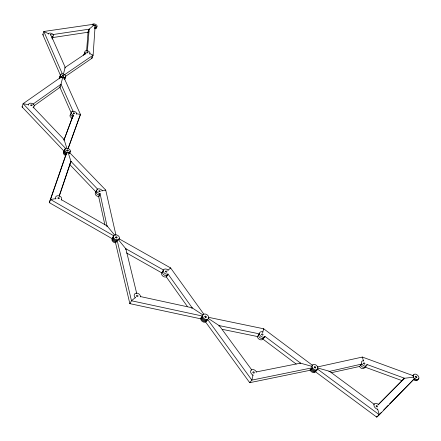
<?xml version="1.0" encoding="UTF-8"?>
<svg xmlns="http://www.w3.org/2000/svg" width="441" height="441" viewBox="0 0 441 441"><rect width="100%" height="100%" fill="white"/><g stroke="black" fill="none" stroke-linecap="round" stroke-linejoin="round"><path stroke-width="0.66" d="M60.671 75.819L42.794 34.63L43.824 31.476L93.2 24.327A2.58 1.477 22.9 0 0 95.157 25.561L93.112 55.197L91.932 58.267L65.411 76.464M92.02 56.988L91.932 58.267L91.315 57.969M86.579 51.101L88.046 32.165L89.181 29.106L87.346 51.288M365.804 366.107L365.832 365.749A3.247 2.183 43.8 0 1 363.621 367.436A3.247 2.183 43.8 0 1 360.49 364.806M249.86 382.06L249.716 382.689L310.188 370.258L312.493 367.739A3.324 2.343 43 0 0 317.272 369.663A3.324 2.343 43 0 0 315.921 364.988A3.324 2.343 43 0 0 312.112 366.41L311.82 366.73M312.112 366.41L300.453 363.147L256.359 371.917A3.412 2.547 41.5 0 0 251.188 370.087A3.412 2.547 41.5 0 0 253.029 375.087L251.872 380.109L249.716 382.689L205.622 322.029A3.269 2.448 35.7 0 1 201.89 321.098A3.269 2.448 35.7 0 1 201.041 317.685M262.682 332.398L263.696 328.793L208.687 317.366L208.45 317.707M63.35 74.49L65.174 67.308L51.647 36.647A2.712 1.599 21 0 0 52.744 34.161A2.712 1.599 21 0 0 48.433 33.692L43.824 31.476L62.275 73.779L62.098 74.27M34.326 105.603L59.86 87.395L60.108 86.403M64.612 150.971L64.386 151.55L22.05 106.887L23.108 103.679L61.525 76.8L61.316 77.39M48.267 34.183L48.433 33.692M28.389 105.206L28.56 104.704A2.966 1.918 19.9 0 1 32.628 103.685A2.966 1.918 19.9 0 1 33.24 107.146L33.069 107.648M51.448 37.237L51.647 36.647M52.92 35.026L53.085 34.53L89.076 29.194L94.032 25.054L93.817 25.628M59.232 195.732L59.607 194.619M59.794 194.062L60.913 190.755M61.101 190.203L61.839 188.009M62.021 187.469L63.124 184.206M63.306 183.665L64.033 181.51M64.215 180.97L65.296 177.762M65.477 177.227L66.194 175.105M66.371 174.575L68.322 168.798M68.493 168.275L68.846 167.238M69.022 166.715L69.722 164.647M68.008 153.126L68.201 152.636L70.984 161.544L59.221 196.366M32.992 104.517L33.163 104.015L61.001 84.259L62.694 77.396L62.512 77.886M65.599 155.475L49.276 202.628L112.201 238.719L113.695 235.742L50.528 199.514L66.839 152.365L65.599 155.475A3.01 2.04 22 0 1 64.149 151.665M68.157 148.303L69.347 145.012M69.54 144.466L74.568 130.525M74.755 129.996L75.516 127.896M75.703 127.377L76.828 124.252M77.015 123.734L79.049 118.083M64.926 68.035L65.174 67.308M59.86 87.395L61.034 84.115L73.024 111.198L72.837 111.689M64.524 75.091L64.706 74.601L93.112 55.197L89.815 53.615A2.685 1.599 22.6 0 0 88.459 51.189A2.685 1.599 22.6 0 0 85.19 51.057A2.685 1.599 22.6 0 0 85.923 53.449L85.703 54.028M63.719 78.3L63.967 77.61L80.466 114.473L68.024 148.948M64.11 139.648L73.283 115.002A2.894 1.869 22.2 0 1 71.183 112.361A2.894 1.869 22.2 0 1 74.049 111.325A2.894 1.869 22.2 0 1 76.695 113.761L80.466 114.473L79.237 117.571M73.283 115.002L64.006 140.089M52.606 37.584L87.941 32.254L89.076 29.194M92.985 24.9L93.2 24.327M94.975 26.041L95.157 25.561M89.633 54.094L89.815 53.615M63.873 140.106L64.099 139.521L33.24 107.146M76.502 114.247L76.695 113.761M64.959 150.094L65.075 149.802M65.444 148.876L65.615 148.435L23.108 103.679L28.56 104.704M66.646 148.667L66.823 148.226L64.099 139.521M69.231 152.906L69.43 152.415L105.73 190.104L115.878 234.816L115.641 235.279M69.898 163.881L70.136 163.297M70.373 162.718L70.61 162.134M70.769 161.748L70.929 161.356L97.549 189.09L97.373 189.47M55.698 198.996L55.858 198.604A3.181 2.277 21.9 0 1 58.714 195.787A3.181 2.277 21.9 0 1 61.387 199.696L107.113 225.919L114.572 235.025A3.175 2.321 26.6 0 1 119.335 237.197A3.175 2.321 26.6 0 1 116.248 239.717A3.175 2.321 26.6 0 1 113.695 235.742M69.876 164.256L70.196 163.484M70.351 163.098L70.984 161.544M61.227 200.082L61.387 199.696M99.28 196.515A3.059 2.15 24.5 0 1 95.68 194.905A3.059 2.15 24.5 0 1 96.166 192.133L96.336 191.752M96.596 191.185L96.811 190.71M105.553 190.484L105.73 190.104L102.158 190.716A3.07 2.15 24.5 0 0 98.481 188.842A3.07 2.15 24.5 0 0 96.706 191.179A3.07 2.15 24.5 0 0 100.052 193.494L98.657 196.526L104.892 224.927M101.987 191.096L102.158 190.716M106.931 226.294L107.113 225.919M107.086 226.481L100.052 193.494M135.095 297.923L135.304 297.559A3.319 2.541 30.2 0 1 135.977 293.188A3.319 2.541 30.2 0 1 140.442 296.561L191.995 307.763L202.932 314.94A3.28 2.448 35.6 0 1 207.843 315.442A3.28 2.448 35.6 0 1 206.846 319.482A3.28 2.448 35.6 0 1 202.645 316.087L200.754 318.832L129.841 303.64L115.531 242.804A3.164 2.321 26.6 0 1 112.201 240.758A3.164 2.321 26.6 0 1 113.072 238.002L113.144 237.864M114.357 235.444L114.572 235.025M115.531 242.804L117.041 239.838L131.484 300.768L129.841 303.64L130.316 303.237M118.116 240.036L118.331 239.623L125.894 248.862L136.638 293.133L136.429 293.491M125.542 249.038L125.735 248.669L163.479 270.002L161.781 272.863A3.181 2.348 31.1 0 0 163.071 276.275A3.181 2.348 31.1 0 0 166.924 276.496M125.702 249.231L125.894 248.862M140.232 296.92L140.442 296.561M167.883 270.388L170.601 267.93L203.83 314.179L203.593 314.521M170.386 268.282L170.601 267.93L119.213 238.884L119.02 239.254A3.175 2.321 26.6 0 0 119.064 238.361M168.098 270.03A3.197 2.348 31.1 0 0 164.08 269.352A3.197 2.348 31.1 0 0 164.002 272.709A3.197 2.348 31.1 0 0 168.004 274.021L166.29 276.871L187.309 306.385M191.763 308.11L191.995 307.763M191.989 308.259L192.221 307.912L168.004 274.021M202.695 315.282L202.932 314.94M205.622 322.029L207.535 319.295L251.872 380.109L312.493 367.739M208.235 318.793L208.411 318.534L219.381 325.734L251.657 369.762L251.387 370.087M218.907 325.927L219.155 325.585L259.462 333.876L257.373 336.516L222.281 329.333M219.133 326.075L219.381 325.734M263.437 329.124L263.696 328.793L312.371 365.247L312.013 365.644M300.415 363.533L300.696 363.213L264.997 336.433L262.891 339.068L296.203 364.079M252.759 375.412L253.029 375.087M256.089 372.243L256.359 371.917M300.029 363.627L300.453 363.147M317.228 367.006L362.37 357.061L413.509 375.815L413.145 376.151M317.592 368.395L317.917 368.042L329.466 371.272L374.128 404.248L373.725 404.618M309.962 369.729A3.308 2.343 43.1 0 0 312.575 372.38A3.308 2.343 43.1 0 0 315.354 371.702L317.674 369.189L379.326 414.777L414.772 378.317A3.247 2.084 45.2 0 0 418.9 378.422A3.247 2.084 45.2 0 0 415.775 374.183A3.247 2.084 45.2 0 0 413.884 377.11L413.52 377.441M328.931 371.52L361.918 364.018L359.492 366.477L331.037 372.777M329.168 371.587L329.466 371.272M362.067 357.37L362.37 357.061L363.461 360.777A3.252 2.183 43.8 0 0 361.521 362.987A3.252 2.183 43.8 0 0 364.547 366.146A3.252 2.183 43.8 0 0 367.05 364.52L404.629 378.262L404.309 378.56M381.388 412.357L376.741 417.136L315.354 371.702M383.687 409.992L388.24 405.312M389.59 403.923L414.772 378.317M363.158 361.08L363.461 360.777M378.4 404.414L404.43 378.284L413.884 377.11M378.119 404.893L404.43 378.284M366.669 364.905L367.05 364.52M403.669 379.155L402.071 380.644L365.203 367.188M403.829 379.006L404.149 378.709M377.358 409.469L377.678 409.171A3.407 2.31 46.5 0 1 373.962 404.772A3.407 2.31 46.5 0 1 378.439 404.595M87.941 32.254L88.955 31.399M135.304 297.559L131.484 300.768L202.645 316.087M65.141 67.445L85.923 53.449M167.145 275.449L166.781 275.553M49.943 202.513L49.276 202.628L50.528 199.514L55.858 198.604M401.872 380.666L402.65 380.566M99.352 195.01L98.933 194.961M22.05 106.887L22.728 107.014M72.671 116.562L72.296 116.391M42.794 34.63L43.653 35.043M126.534 252.941L161.781 272.863M70.069 164.884L96.166 192.133M112.609 237.429L113.072 238.002M59.899 87.252L71.056 112.582M377.678 409.171L379.326 414.777L376.741 417.136L376.537 416.431M63.526 74A2.806 1.736 21.5 0 1 65.433 77.136A2.806 1.736 21.5 0 1 61.018 76.359A2.806 1.736 21.5 0 1 62.275 73.779M59.419 78.796A2.795 1.742 21.5 0 1 60.235 77.048M64.612 79.121A2.795 1.742 21.5 0 1 64.606 79.766M33.654 106.92A2.96 1.918 19.9 0 1 33.659 107.863M64.871 78.244A2.8 1.736 21.5 0 1 64.59 79.474M59.871 78.327A2.8 1.736 21.5 0 1 60.18 76.425M96.392 27.122A2.574 1.483 22.8 0 1 94.6 28.737M52.236 38.003A2.701 1.604 20.9 0 1 52.286 39.073M52.722 36.36A2.707 1.599 21 0 1 51.818 38.163M96.788 26.62A2.574 1.483 22.8 0 1 94.528 27.91M92.312 24.95A2.574 1.483 22.8 0 1 92.406 24.883M62.407 76.073A0.645 0.402 21.5 0 1 63.432 76.53M65.477 76.822A2.806 1.736 21.5 0 1 64.11 78.366M61.112 77.489A2.806 1.736 21.5 0 1 61.09 74.694M66.823 148.226A3.021 2.04 22.1 0 1 70.384 151.291A3.021 2.04 22.1 0 1 66.133 152.018A3.021 2.04 22.1 0 1 65.615 148.435M66.812 150.728A0.695 0.469 22.1 0 1 67.749 151.043M69.926 151.054A3.015 2.04 22.1 0 1 69.463 152.999M66.889 153.259A3.015 2.04 22.1 0 1 64.474 151.39A3.015 2.04 22.1 0 1 65.097 149.317M72.605 118.282A2.883 1.869 22.2 0 1 70.125 116.457A2.883 1.869 22.2 0 1 70.852 114.506M73.079 116.694A2.889 1.869 22.2 0 1 70.742 114.941A2.889 1.869 22.2 0 1 71.277 113.034M66.784 154.091A3.015 2.04 22.1 0 1 64.132 152.09A3.015 2.04 22.1 0 1 65.097 149.957M67.76 150.144A3.015 2.04 22.1 0 1 68.162 150.342M69.628 151.864A3.015 2.04 22.1 0 1 69.617 153.253M72.572 115.884A0.667 0.43 22.2 0 1 73.234 116.204M65.047 77.197A2.8 1.736 21.5 0 1 64.094 79.099M60.378 77.848A2.8 1.736 21.5 0 1 60.665 75.532M84.81 54.524A2.679 1.604 22.6 0 1 84.876 52.413M83.773 55.329A2.674 1.604 22.6 0 1 84.44 53.885M94.126 25.352A0.595 0.342 22.8 0 1 94.969 25.319A0.595 0.342 22.8 0 1 95.036 25.931M92.241 24.955A2.58 1.483 22.8 0 1 94.606 23.974A2.58 1.483 22.8 0 1 97.13 26.162A2.58 1.483 22.8 0 1 94.76 27.138M116.457 242.043A3.17 2.321 26.6 0 1 112.852 240.461A3.17 2.321 26.6 0 1 113.056 237.479M66.453 154.868A3.01 2.04 22 0 1 63.846 152.911A3.01 2.04 22 0 1 64.678 150.778M69.452 153.115A3.01 2.04 22 0 1 69.469 153.303M66.812 153.937A0.695 0.469 22 0 1 65.93 153.898M66.828 153.27A0.695 0.469 22 0 1 66.552 153.248M117.306 240.549A3.175 2.321 26.6 0 1 113.728 239.138A3.175 2.321 26.6 0 1 113.607 236.15M115.751 237.501A0.733 0.535 26.6 0 1 116.689 237.936M207.535 319.686A3.28 2.448 35.7 0 1 203.775 319.422A3.28 2.448 35.7 0 1 202.298 315.943M204.822 316.814A0.755 0.562 35.7 0 1 205.864 317.763M167.778 275.074A3.192 2.348 31.1 0 1 163.352 274.368A3.192 2.348 31.1 0 1 163.446 270.664M207.468 319.885A3.274 2.448 35.7 0 1 203.555 320.276A3.274 2.448 35.7 0 1 201.895 316.467M116.854 241.299A3.17 2.321 26.6 0 1 113.265 239.766A3.17 2.321 26.6 0 1 113.359 236.789M99.98 194.999A3.065 2.15 24.5 0 1 96.375 193.39A3.065 2.15 24.5 0 1 96.855 190.611M316.103 370.655A3.313 2.343 43.1 0 1 313.38 371.824A3.313 2.343 43.1 0 1 310.508 369.001M206.879 320.739A3.274 2.448 35.7 0 1 203.213 321.042A3.274 2.448 35.7 0 1 201.278 317.575M317.288 369.315A3.319 2.343 43 0 1 314.631 370.6A3.319 2.343 43 0 1 311.688 367.838M312.228 365.402A3.319 2.343 43 0 1 312.878 365.098M314.218 367.204A0.766 0.54 43 0 1 315.106 368.009M418.305 378.538A3.241 2.084 45.2 0 1 416.762 380.142A3.241 2.084 45.2 0 1 413.873 378.637M412.892 375.914A3.241 2.084 45.2 0 1 413.845 374.778M415.185 376.801A0.75 0.48 45.2 0 1 416.21 377.711M417.616 379.541A3.241 2.084 45.2 0 1 413.382 379.403M412.578 375.787A3.241 2.084 45.2 0 1 413.52 375.297M364.608 367.188A3.241 2.183 43.9 0 1 362.513 368.676A3.241 2.183 43.9 0 1 359.492 366.477M316.688 370.01A3.319 2.343 43 0 1 313.964 371.201A3.319 2.343 43 0 1 311.081 368.373M264.997 336.433A3.269 2.359 39.3 0 1 261.298 336.604A3.269 2.359 39.3 0 1 259.567 332.927A3.269 2.359 39.3 0 1 262.941 332.067M263.167 338.412A3.252 2.359 39.4 0 1 260.157 339.702A3.252 2.359 39.4 0 1 257.373 336.516M264.264 336.726A3.258 2.359 39.3 0 1 260.978 338.302A3.258 2.359 39.3 0 1 258.47 334.416M50.417 35.015A0.628 0.369 21 0 0 51.432 35.115A0.628 0.369 21 0 0 50.737 34.453A0.628 0.369 21 0 0 50.417 35.015M62.655 75.874A0.645 0.402 21.5 0 0 63.702 75.951A0.645 0.402 21.5 0 0 62.975 75.251A0.645 0.402 21.5 0 0 62.655 75.874M30.942 105.46A0.684 0.441 19.9 0 0 32.055 105.509A0.684 0.441 19.9 0 0 31.278 104.771A0.684 0.441 19.9 0 0 30.942 105.46M67.032 150.673A0.695 0.469 22.1 0 0 68.157 150.69A0.695 0.469 22.1 0 0 67.346 149.918A0.695 0.469 22.1 0 0 67.032 150.673M73.449 113.431A0.667 0.43 22.2 0 0 74.535 113.524A0.667 0.43 22.2 0 0 73.807 112.775A0.667 0.43 22.2 0 0 73.449 113.431M86.96 52.595A0.617 0.369 22.6 0 0 87.963 52.722A0.617 0.369 22.6 0 0 87.296 52.044A0.617 0.369 22.6 0 0 86.96 52.595M58.096 198.367A0.733 0.524 21.9 0 0 59.309 198.45A0.733 0.524 21.9 0 0 58.548 197.574A0.733 0.524 21.9 0 0 58.096 198.367M115.878 237.528A0.733 0.535 26.6 0 0 117.08 237.688A0.733 0.535 26.6 0 0 116.385 236.745A0.733 0.535 26.6 0 0 115.878 237.528M136.71 296.12A0.766 0.584 30.2 0 0 137.961 296.275A0.766 0.584 30.2 0 0 137.239 295.255A0.766 0.584 30.2 0 0 136.71 296.12M205.048 316.858A0.755 0.562 35.6 0 0 206.256 317.217A0.755 0.562 35.6 0 0 205.71 316.136A0.755 0.562 35.6 0 0 205.048 316.858M165.673 271.75A0.739 0.54 31.1 0 0 166.869 271.981A0.739 0.54 31.1 0 0 166.229 270.989A0.739 0.54 31.1 0 0 165.673 271.75M99.027 191.4A0.711 0.496 24.5 0 0 100.179 191.466A0.711 0.496 24.5 0 0 99.401 190.622A0.711 0.496 24.5 0 0 99.027 191.4M252.996 372.568A0.788 0.59 41.5 0 0 254.214 372.998A0.788 0.59 41.5 0 0 253.696 371.824A0.788 0.59 41.5 0 0 252.996 372.568M314.394 367.265A0.766 0.54 43 0 0 315.552 367.777A0.766 0.54 43 0 0 315.1 366.642A0.766 0.54 43 0 0 314.394 367.265M376.19 406.211A0.788 0.535 46.5 0 0 377.32 406.834A0.788 0.535 46.5 0 0 376.939 405.665A0.788 0.535 46.5 0 0 376.19 406.211M415.643 376.779A0.75 0.48 45.2 0 0 416.723 377.38A0.75 0.48 45.2 0 0 416.326 376.289A0.75 0.48 45.2 0 0 415.643 376.779M363.682 363.544A0.75 0.502 43.8 0 0 364.795 364.029A0.75 0.502 43.8 0 0 364.305 362.932A0.75 0.502 43.8 0 0 363.682 363.544M261.783 334.581A0.755 0.546 39.3 0 0 262.957 334.967A0.755 0.546 39.3 0 0 262.417 333.881A0.755 0.546 39.3 0 0 261.783 334.581"/></g></svg>
